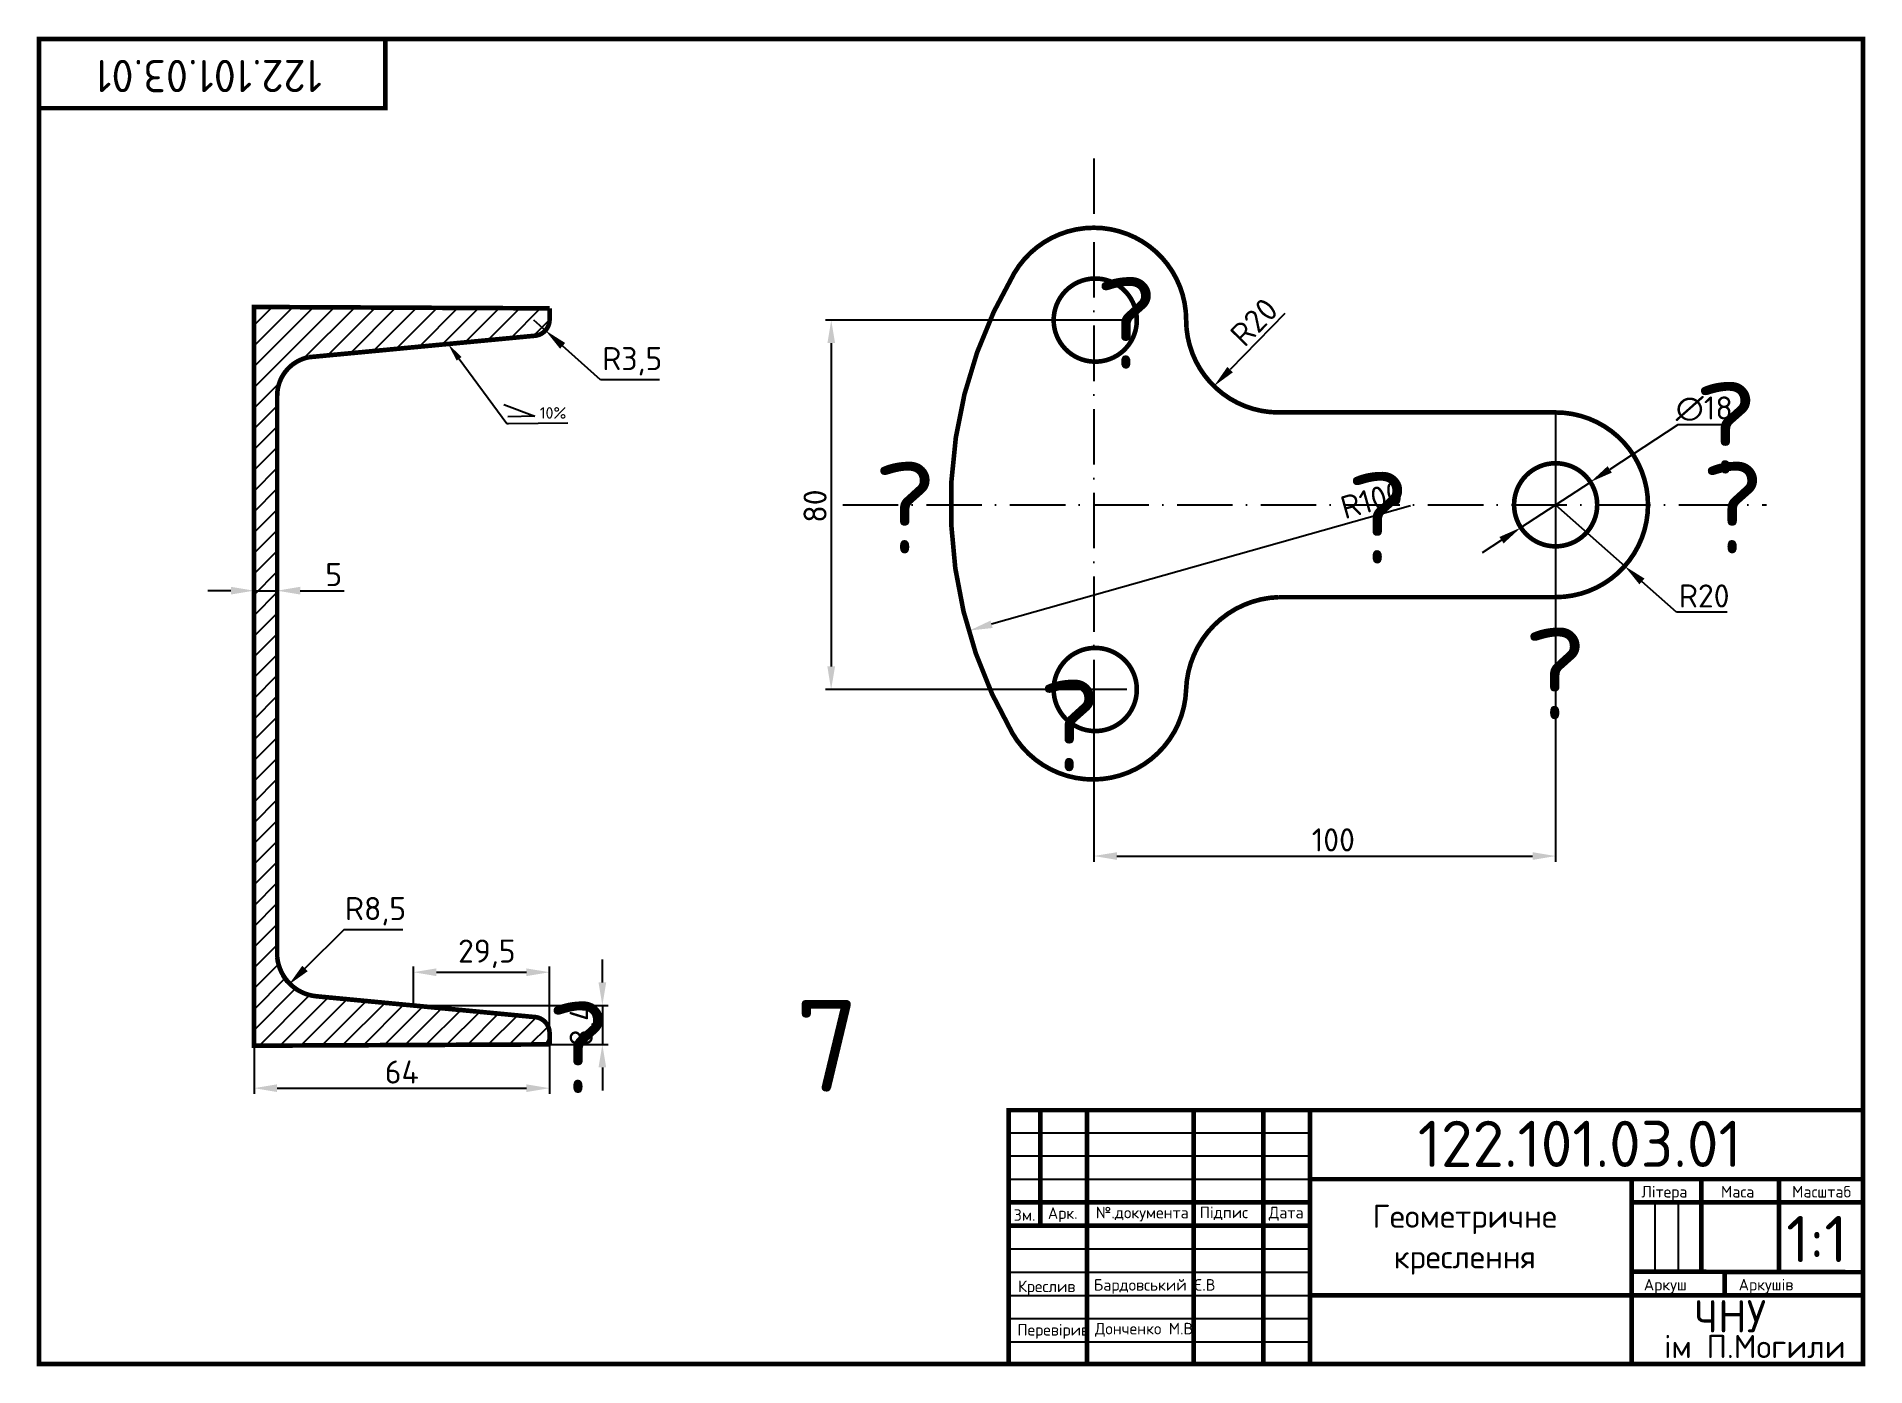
# Model space of a CAD drawing. Header units: millimetres. Extents: x 20 to 416, y 4 to 292.
import ezdxf
from ezdxf import colors
from ezdxf.entities.mleader import LeaderData, LeaderLine
from ezdxf.enums import TextEntityAlignment as Align
from ezdxf.math import Vec2, Vec3

# ---------------------------------------------------------------- set-up
doc = ezdxf.new("R2010")
doc.units = ezdxf.units.MM
doc.header["$PDMODE"] = 34
doc.header["$PDSIZE"] = -3
doc.linetypes.add('ACAD_ISO10W100', pattern=[18, 12, -3, 0, -3])
for name, color, linetype in [('Dim', 5, 'Continuous'), ('Kontur', 7, 'Continuous'), ('Osy', 1, 'ACAD_ISO10W100')]:
    doc.layers.add(name, color=color, linetype=linetype)
doc.styles.get("Standard").update_dxf_attribs({"font": 'isocpeur.ttf'})
doc.dimstyles.new('ESKD', dxfattribs={"dimtxt": 5, "dimasz": 5, "dimexe": 1.25, "dimexo": 0, "dimgap": 1, "dimtad": 1, "dimtoh": 1, "dimdec": 1, "dimtxsty": 'Standard', "dimcen": 2.5, "dimclrd": 256, "dimclre": 256, "dimclrt": 256, "dimadec": 0, "dimazin": 0, "dimtfac": 1, "dimtdec": 1, "dimtmove": 0, "dimatfit": 3, "dimfxl": 1, "dimarcsym": 0})

# ---------------------------------------------------------------- blocks, each defined once
blk = doc.blocks.new('*D10')
at = {"layer": 'Defpoints', "color": 0, "transparency": 16777216}
for p in [(66.58, 73.96), (130.58, 74.24), (130.58, 64.76)]:
    blk.add_point(p, dxfattribs=at)
at = {"layer": 'Dim', "lineweight": -2, "transparency": 16777216}
for p, q in [((66.58, 73.96), (66.58, 63.51)), ((130.58, 74.24), (130.58, 63.51)), ((71.58, 64.76), (125.58, 64.76))]:
    blk.add_line(p, q, dxfattribs=at)
at = {"layer": 'Dim', "transparency": 16777216}
for points in [[(71.58, 65.59), (71.58, 63.93), (66.58, 64.76)], [(125.58, 65.59), (125.58, 63.93), (130.58, 64.76)]]:
    blk.add_solid(points, dxfattribs=at)
at = {"layer": 'Dim', "transparency": 16777216, "insert": (98.58, 68.26), "char_height": 5, "attachment_point": 5}
blk.add_mtext('64', dxfattribs=at)
blk = doc.blocks.new('*D7')
at = {"layer": 'Defpoints', "color": 0, "transparency": 16777216}
for p in [(130.58, 89.87), (101.08, 82.66), (130.58, 74.24)]:
    blk.add_point(p, dxfattribs=at)
at = {"layer": 'Dim', "lineweight": -2, "transparency": 16777216}
for p, q in [((101.08, 82.66), (101.08, 91.12)), ((130.58, 74.24), (130.58, 91.12)), ((106.08, 89.87), (125.58, 89.87))]:
    blk.add_line(p, q, dxfattribs=at)
at = {"layer": 'Dim', "transparency": 16777216}
for points in [[(106.08, 90.7), (106.08, 89.03), (101.08, 89.87)], [(125.58, 90.7), (125.58, 89.03), (130.58, 89.87)]]:
    blk.add_solid(points, dxfattribs=at)
at = {"layer": 'Dim', "transparency": 16777216, "insert": (116.99, 93.87), "char_height": 5, "attachment_point": 5}
blk.add_mtext('29,5', dxfattribs=at)
blk = doc.blocks.new('*D11')
at = {"layer": 'Defpoints', "color": 0, "transparency": 16777216}
for p in [(101.08, 82.66), (130.58, 74.24), (142.01, 74.24)]:
    blk.add_point(p, dxfattribs=at)
at = {"layer": 'Dim', "lineweight": -2, "transparency": 16777216}
for p, q in [((142.01, 87.66), (142.01, 92.66)), ((101.08, 82.66), (143.26, 82.66)), ((142.01, 82.66), (142.01, 74.24)), ((130.58, 74.24), (143.26, 74.24)), ((142.01, 69.24), (142.01, 64.24))]:
    blk.add_line(p, q, dxfattribs=at)
at = {"layer": 'Dim', "transparency": 16777216}
for points in [[(141.18, 87.66), (142.84, 87.66), (142.01, 82.66)], [(141.18, 69.24), (142.84, 69.24), (142.01, 74.24)]]:
    blk.add_solid(points, dxfattribs=at)
at = {"layer": 'Dim', "transparency": 16777216, "insert": (138.01, 78.45), "char_height": 5, "attachment_point": 5, "rotation": 90}
blk.add_mtext('8,4', dxfattribs=at)
blk = doc.blocks.new('*D8')
at = {"layer": 'Defpoints', "color": 0, "transparency": 16777216}
for p in [(80.1, 93.16), (74.09, 87.15)]:
    blk.add_point(p, dxfattribs=at)
at = {"layer": 'Dim', "lineweight": -2, "transparency": 16777216}
for p, q in [((86.02, 99.08), (77.62, 90.68)), ((98.77, 99.08), (86.02, 99.08))]:
    blk.add_line(p, q, dxfattribs=at)
at = {"layer": 'Dim', "transparency": 16777216}
blk.add_solid([(77.03, 91.27), (78.21, 90.09), (74.09, 87.15)], dxfattribs=at)
at = {"layer": 'Dim', "transparency": 16777216, "insert": (92.89, 103.08), "char_height": 5, "attachment_point": 5}
blk.add_mtext('R8,5', dxfattribs=at)
blk = doc.blocks.new('*D12')
at = {"layer": 'Defpoints', "color": 0, "transparency": 16777216}
for p in [(66.58, 172.5), (71.59, 172.5), (71.59, 172.5)]:
    blk.add_point(p, dxfattribs=at)
at = {"layer": 'Dim', "lineweight": -2, "transparency": 16777216}
for p, q in [((61.58, 172.5), (56.58, 172.5)), ((66.58, 172.5), (66.58, 171.25)), ((66.58, 172.5), (71.59, 172.5)), ((71.59, 172.5), (71.59, 173.75)), ((76.59, 172.5), (86.09, 172.5))]:
    blk.add_line(p, q, dxfattribs=at)
at = {"layer": 'Dim', "transparency": 16777216}
for points in [[(61.58, 173.34), (61.58, 171.67), (66.58, 172.5)], [(76.59, 173.34), (76.59, 171.67), (71.59, 172.5)]]:
    blk.add_solid(points, dxfattribs=at)
at = {"layer": 'Dim', "transparency": 16777216, "insert": (83.84, 176), "char_height": 5, "attachment_point": 5}
blk.add_mtext('5', dxfattribs=at)
blk = doc.blocks.new('*D9')
at = {"layer": 'Defpoints', "color": 0, "transparency": 16777216}
for p in [(127.08, 231.19), (129.68, 228.86)]:
    blk.add_point(p, dxfattribs=at)
at = {"layer": 'Dim', "lineweight": -2, "transparency": 16777216}
for p, q in [((127.08, 231.19), (129.68, 228.86)), ((141.6, 218.18), (133.41, 225.52)), ((154.35, 218.18), (141.6, 218.18))]:
    blk.add_line(p, q, dxfattribs=at)
at = {"layer": 'Dim', "transparency": 16777216}
blk.add_solid([(133.96, 226.14), (132.85, 224.9), (129.68, 228.86)], dxfattribs=at)
at = {"layer": 'Dim', "transparency": 16777216, "insert": (148.48, 222.18), "char_height": 5, "attachment_point": 5}
blk.add_mtext('R3,5', dxfattribs=at)
blk = doc.blocks.new('*D19')
at = {"layer": 'Defpoints', "color": 0, "transparency": 16777216}
for p in [(288.42, 231.1), (274.45, 216.8)]:
    blk.add_point(p, dxfattribs=at)
at = {"layer": 'Dim', "lineweight": -2, "transparency": 16777216}
blk.add_line((289.82, 232.53), (277.94, 220.37), dxfattribs=at)
at = {"layer": 'Dim', "transparency": 16777216}
blk.add_solid([(277.34, 220.96), (278.54, 219.79), (274.45, 216.8)], dxfattribs=at)
at = {"layer": 'Dim', "transparency": 16777216, "insert": (283.12, 230.69), "char_height": 5, "attachment_point": 5, "rotation": 45.6645}
blk.add_mtext('R20', dxfattribs=at)
blk = doc.blocks.new('*D24')
at = {"layer": 'Defpoints', "color": 0, "transparency": 16777216}
for p in [(348.42, 191.1), (363.37, 177.82)]:
    blk.add_point(p, dxfattribs=at)
at = {"layer": 'Dim', "lineweight": -2, "transparency": 16777216}
for p, q in [((348.42, 191.1), (363.37, 177.82)), ((374.59, 167.86), (367.11, 174.5)), ((385.59, 167.86), (374.59, 167.86))]:
    blk.add_line(p, q, dxfattribs=at)
at = {"layer": 'Dim', "transparency": 16777216}
blk.add_solid([(367.67, 175.12), (366.56, 173.87), (363.37, 177.82)], dxfattribs=at)
at = {"layer": 'Dim', "transparency": 16777216, "insert": (380.59, 171.36), "char_height": 5, "attachment_point": 5}
blk.add_mtext('R20', dxfattribs=at)
blk = doc.blocks.new('*D20')
at = {"layer": 'Defpoints', "color": 0, "transparency": 16777216}
for p in [(355.96, 196.03), (340.89, 186.17)]:
    blk.add_point(p, dxfattribs=at)
at = {"layer": 'Dim', "lineweight": -2, "transparency": 16777216}
for p, q in [((374.86, 208.4), (360.14, 198.77)), ((385.36, 208.4), (374.86, 208.4)), ((340.89, 186.17), (355.96, 196.03)), ((336.71, 183.44), (332.52, 180.7))]:
    blk.add_line(p, q, dxfattribs=at)
at = {"layer": 'Dim', "transparency": 16777216}
for points in [[(359.68, 199.46), (360.6, 198.07), (355.96, 196.03)], [(336.25, 184.13), (337.16, 182.74), (340.89, 186.17)]]:
    blk.add_solid(points, dxfattribs=at)
at = {"layer": 'Dim', "transparency": 16777216, "insert": (380.61, 211.9), "char_height": 5, "attachment_point": 5}
blk.add_mtext('∅18', dxfattribs=at)
blk = doc.blocks.new('*D21')
at = {"layer": 'Defpoints', "color": 0, "transparency": 16777216}
for p in [(255.56, 231.1), (191.55, 151.1), (255.55, 151.09)]:
    blk.add_point(p, dxfattribs=at)
at = {"layer": 'Dim', "lineweight": -2, "transparency": 16777216}
for p, q in [((255.56, 231.1), (190.32, 231.11)), ((191.57, 226.11), (191.56, 156.1)), ((255.55, 151.09), (190.3, 151.1))]:
    blk.add_line(p, q, dxfattribs=at)
at = {"layer": 'Dim', "transparency": 16777216}
for points in [[(190.74, 226.11), (192.4, 226.11), (191.57, 231.11)], [(190.72, 156.1), (192.39, 156.1), (191.55, 151.1)]]:
    blk.add_solid(points, dxfattribs=at)
at = {"layer": 'Dim', "transparency": 16777216, "insert": (188.06, 190.82), "char_height": 5, "attachment_point": 5, "rotation": 89.9896}
blk.add_mtext('80', dxfattribs=at)
blk = doc.blocks.new('*D22')
at = {"layer": 'Defpoints', "color": 0, "transparency": 16777216}
for p in [(317.7, 191.1), (221.48, 163.86)]:
    blk.add_point(p, dxfattribs=at)
at = {"layer": 'Dim', "lineweight": -2, "transparency": 16777216}
blk.add_line((316.97, 190.9), (226.29, 165.22), dxfattribs=at)
at = {"layer": 'Dim', "transparency": 16777216}
blk.add_solid([(226.06, 166.02), (226.52, 164.42), (221.48, 163.86)], dxfattribs=at)
at = {"layer": 'Dim', "transparency": 16777216, "insert": (314.37, 196.4), "char_height": 5, "width": 12.5, "attachment_point": 3, "rotation": 15.8086}
blk.add_mtext('R100', dxfattribs=at)
blk = doc.blocks.new('*D23')
at = {"layer": 'Defpoints', "color": 0, "transparency": 16777216}
for p in [(348.42, 211.1), (248.42, 151.1), (348.42, 115.03)]:
    blk.add_point(p, dxfattribs=at)
at = {"layer": 'Dim', "lineweight": -2, "transparency": 16777216}
for p, q in [((348.42, 211.1), (348.42, 113.78)), ((248.42, 151.1), (248.42, 113.78)), ((253.42, 115.03), (343.42, 115.03))]:
    blk.add_line(p, q, dxfattribs=at)
at = {"layer": 'Dim', "transparency": 16777216}
for points in [[(253.42, 115.86), (253.42, 114.2), (248.42, 115.03)], [(343.42, 115.86), (343.42, 114.2), (348.42, 115.03)]]:
    blk.add_solid(points, dxfattribs=at)
at = {"layer": 'Dim', "transparency": 16777216, "insert": (300.28, 118.53), "char_height": 5, "attachment_point": 5}
blk.add_mtext('100', dxfattribs=at)

msp = doc.modelspace()

# ---------------------------------------------------------------- hatches: boundary and pattern name
at = {"layer": 'Kontur'}
h = msp.add_hatch(dxfattribs=at)
h.set_pattern_fill('ANSI31', color=256)
h.set_pattern_definition([(45, (21.206, 18.4875), (-2.245064, 2.245064), [])])
h.paths.add_polyline_path([(130.58, 231.19), (130.58, 233.64), (66.58, 233.94), (66.58, 73.96), (129.57, 74.24, 0.665098), (127.08, 80.19), (80.1, 84.66, -0.414214), (71.6, 93.16), (71.6, 214.73, -0.359704), (78.49, 223.07), (127.41, 227.71, 0.386801)])

# ---------------------------------------------------------------- linework, layer by layer
at = {"layer": 'Dim'}
for p, q in [((120.66, 212.83), (127.42, 210.26)), ((127.42, 210.26), (121.51, 210.18)), ((121.68, 208.73), (134.55, 208.82))]:
    msp.add_line(p, q, dxfattribs=at)
at = {"layer": 'Kontur'}
for p, q in [((71.6, 93.16), (71.6, 214.73)), ((80.1, 84.66), (127.08, 80.19)), ((71.58, 73.96), (130.58, 74.24)), ((236.86, 60), (236.86, 34.98)), ((246.94, 60), (246.94, 5)), ((270.02, 60), (270.02, 5)), ((285.13, 60), (285.13, 5)), ((295.21, 60), (295.21, 5)), ((230, 55.12), (295.21, 55.12)), ((230, 50.09), (295.21, 50.09)), ((230, 45.05), (295.21, 45.05)), ((415, 45.05), (295.21, 45.05)), ((364.88, 45.05), (364.88, 5)), ((379.99, 45.05), (379.99, 24.91)), ((396.78, 45.05), (396.78, 24.91)), ((230, 40.02), (295.21, 40.02)), ((415, 40.02), (364.88, 40.02)), ((369.92, 40.02), (369.92, 24.91)), ((374.96, 40.02), (374.96, 24.91)), ((230, 34.98), (295.21, 34.98)), ((230, 29.95), (295.21, 29.95)), ((230, 24.91), (295.21, 24.91)), ((415, 24.91), (364.88, 24.91)), ((385.03, 19.88), (385.03, 24.91)), ((396.78, 24.91), (396.78, 24.91)), ((230, 19.88), (295.21, 19.88)), ((415, 19.88), (295.21, 19.88)), ((230, 14.85), (295.21, 14.85)), ((230, 9.81), (295.21, 9.81))]:
    msp.add_line(p, q, dxfattribs=at)
at = {"layer": 'Kontur', "const_width": 1}
for points in [[(20, 5), (415, 5), (415, 292), (20, 292)], [(20, 277), (95, 277), (95, 292), (20, 292)]]:
    msp.add_lwpolyline(points, close=True, dxfattribs=at)
for points in [[(288.42, 211.1, -0.414214), (268.42, 231.1, 0.414214), (248.42, 251.1, 0.265047), (231.2, 241.28, 0.271449), (230.77, 141.67, 0.752537), (268.41, 151.09, -0.393775), (288.42, 171.1, -0.352026)], [(248.42, 240.1, -1.035613), (248.42, 222.1, -0.965612), (248.42, 240.1, -0.914535)], [(130.58, 74.24), (130.58, 76.69, 0.414214), (127.08, 80.19), (80.1, 84.66, -0.359704), (71.6, 93.16), (71.6, 214.73, -0.359704), (78.49, 223.07), (127.41, 227.71, 0.386801), (130.58, 231.19), (130.58, 233.64)], [(348.42, 211.1, -0.414214), (368.42, 191.1, -0.414214), (348.42, 171.1), (288.42, 171.1)], [(348.42, 200.1, 1), (348.42, 182.1, 1), (348.42, 200.1, 0.138939)], [(248.42, 160.1, -1.035613), (248.42, 142.1, -0.965612), (248.42, 160.1, 0.683077)]]:
    msp.add_lwpolyline(points, format="xyb", dxfattribs=at)
for points in [[(130.58, 74.24), (66.58, 73.96), (66.58, 233.94), (130.58, 233.64)], [(288.42, 211.1), (348.42, 211.1)], [(415, 5), (415, 60), (230, 60), (230, 5)], [(236.86, 34.98), (236.86, 60)], [(246.94, 5), (246.94, 60)], [(270.02, 5), (270.02, 60)], [(285.13, 5), (285.13, 60)], [(295.21, 5), (295.21, 60)], [(295.21, 45.05), (415, 45.05)], [(364.88, 5), (364.88, 45.05)], [(379.99, 24.91), (379.99, 45.05)], [(396.78, 24.95), (396.78, 45.05)], [(230, 40.02), (295.21, 40.02)], [(415, 40.02), (364.88, 40.02)], [(230, 34.98), (295.21, 34.98)], [(364.88, 25.03), (415, 24.91)], [(385.03, 19.88), (385.03, 24.91)], [(295.21, 19.88), (415, 19.88)]]:
    msp.add_lwpolyline(points, dxfattribs=at)
at = {"layer": 'Kontur'}
for centre, radius, start, end in [((80.1, 93.16), 8.5, 180, 270), ((127.08, 76.69), 3.5, 315.4803, 90)]:
    msp.add_arc(centre, radius, start, end, dxfattribs=at)
at = {"layer": 'Osy'}
for p, q in [((248.42, 266.1), (248.42, 116.1)), ((194.07, 191.1), (394.07, 191.1))]:
    msp.add_line(p, q, dxfattribs=at)

# ---------------------------------------------------------------- texts
at = {"layer": 'Dim', "insert": (128.45, 212.25), "char_height": 2.5, "attachment_point": 1}
msp.add_mtext_dynamic_manual_height_columns('10%', width=6.1522, gutter_width=12.5, heights=[0], dxfattribs=at)
at = {"layer": 'Kontur'}
msp.add_text('122.101.03.01', height=7, rotation=180, dxfattribs=at).set_placement((81.3, 287.46))
at = {"layer": 'Kontur', "color": 1}
for s, p in [('?', (248.67, 220.57)), ('?', (378.47, 197.86)), ('?', (200.77, 180.57)), ('?', (303.1, 178.38)), ('?', (379.95, 180.57)), ('?', (341.53, 144.66)), ('?', (236.4, 133.39)), ('?', (130.03, 63.7)), ('7', (183.74, 64.02))]:
    msp.add_text(s, height=19.86, dxfattribs=at).set_placement(p)
at = {"layer": 'Kontur'}
for s, height, p in [('122.101.03.01', 10, (318.58, 47.7)), ('Зм.', 2.5, (231.08, 36.04)), ('Арк.', 2.5, (238.47, 36.45)), ('№.документа', 2.5, (248.85, 36.57)), ('Підпис', 2.5, (271.36, 36.6)), ('Дата', 2.5, (286.32, 36.57)), ('1:1', 10, (398.36, 27.09)), ('Креслив', 2.5, (232, 20.59)), ('Бардовський Є.В', 2.5, (248.42, 20.91)), ('Аркушів', 2.5, (388.05, 20.96)), ('ЧНУ', 7, (378.44, 11.86)), ('Перевірив', 2.5, (231.87, 11.18)), ('Донченко М.В.', 2.5, (248.67, 11.44)), ('ім П.Могили', 5, (371.9, 6.31))]:
    msp.add_text(s, height=height, dxfattribs=at).set_placement(p)
for s, height, p in [('Літера', 2.5, (371.97, 41.08)), ('Маса', 2.5, (387.83, 41.08)), ('Масштаб', 2.5, (406.01, 41.08)), ('Геометричне', 5, (328.75, 34.52)), ('креслення', 5, (328.75, 25.73)), ('Аркуш', 2.5, (372.17, 20.96))]:
    msp.add_text(s, height=height, dxfattribs=at).set_placement(p, align=Align.CENTER)

# ---------------------------------------------------------------- dimensions: what is measured, and where the dimension line sits
at = {"layer": 'Dim'}
for center, mpoint, picture, middle in [((288.42, 231.1), (274.45, 216.8), '*D19', (285.63, 228.24)), ((317.7, 191.1), (221.48, 163.86), '*D22', (309.99, 188.92)), ((80.1, 93.16), (74.09, 87.15), '*D8', (92.89, 99.08))]:
    dim = msp.add_radius_dim(center=center, mpoint=mpoint, dimstyle='ESKD', dxfattribs=at)
    dim.commit()
    dim.dimension.update_dxf_attribs({"geometry": picture, "text_midpoint": middle, "dimtype": 164})
dim = msp.add_radius_dim(center=(127.08, 231.19), mpoint=(129.68, 228.86), dimstyle='ESKD', dxfattribs=at)
dim.commit()
dim.dimension.update_dxf_attribs({"geometry": '*D9', "text_midpoint": (148.48, 222.18)})
for base, p1, p2, angle, picture, middle, dimtype in [((191.55, 151.1), (255.56, 231.1), (255.55, 151.09), 269.9896, '*D21', (191.56, 190.82), 161), ((142.01, 74.24), (101.08, 82.66), (130.58, 74.24), 90, '*D11', (142.01, 78.45), 160)]:
    dim = msp.add_linear_dim(base=base, p1=p1, p2=p2, angle=angle, dimstyle='ESKD', dxfattribs=at)
    dim.commit()
    dim.dimension.update_dxf_attribs({"geometry": picture, "text_midpoint": middle, "dimtype": dimtype})
dim = msp.add_diameter_dim_2p(p1=(340.89, 186.17), p2=(355.96, 196.03), dimstyle='ESKD', dxfattribs=at)
dim.commit()
dim.dimension.update_dxf_attribs({"geometry": '*D20', "text_midpoint": (380.61, 208.4), "dimtype": 163})
for base, p1, p2, picture, middle in [((348.42, 115.03), (248.42, 151.1), (348.42, 211.1), '*D23', (300.28, 115.03)), ((71.59, 172.5), (66.58, 172.5), (71.59, 172.5), '*D12', (83.84, 172.5)), ((130.58, 89.87), (101.08, 82.66), (130.58, 74.24), '*D7', (116.99, 89.87)), ((130.58, 64.76), (66.58, 73.96), (130.58, 74.24), '*D10', (98.58, 64.76))]:
    dim = msp.add_linear_dim(base=base, p1=p1, p2=p2, dimstyle='ESKD', dxfattribs=at)
    dim.commit()
    dim.dimension.update_dxf_attribs({"geometry": picture, "text_midpoint": middle, "dimtype": 160})
dim = msp.add_radius_dim(center=(348.42, 191.1), mpoint=(363.37, 177.82), dimstyle='ESKD', override={"dimscale": 1, "dimtix": 0, "dimtofl": 1, "dimtmove": 0, "dimatfit": 3}, dxfattribs=at)
dim.commit()
dim.dimension.update_dxf_attribs({"geometry": '*D24', "text_midpoint": (380.59, 171.36)})

# ---------------------------------------------------------------- leaders
ml = msp.add_multileader_mtext('Standard', dxfattribs=at)
ml.set_content('', color=256)
ml.set_leader_properties()
ml.build(insert=Vec2(0, 0))
ml.multileader.update_dxf_attribs({"text_right_attachment_type": 6, "dogleg_length": 0.36})
ctx = ml.context
ctx.base_point, ctx.plane_origin = Vec3(121.68, 208.73), Vec3(108.61, 225.93)
ctx.right_attachment = 6
notes = []
notes.append((ctx, [(0, (1, 1, 0), (121.32, 208.73), (1, 0), 0.36, [(0, [(108.61, 225.93)], 0, [])])]))
ctx.mtext.insert, ctx.mtext.flow_direction = Vec3(123.68, 210.73), 5
for ctx, leaders in notes:
    for number, flags, end, landing, length, lines in leaders:
        leader = LeaderData()
        leader.index, (leader.has_last_leader_line, leader.has_dogleg_vector, leader.attachment_direction) = number, flags
        leader.last_leader_point, leader.dogleg_vector, leader.dogleg_length = Vec3(end), Vec3(landing), length
        for number, points, colour, breaks in lines:
            line = LeaderLine()
            line.index, line.vertices, line.color, line.breaks = number, Vec3.list(points), colors.encode_raw_color(colour), breaks
            leader.lines.append(line)
        ctx.leaders.append(leader)

doc.saveas('drawing.dxf')
